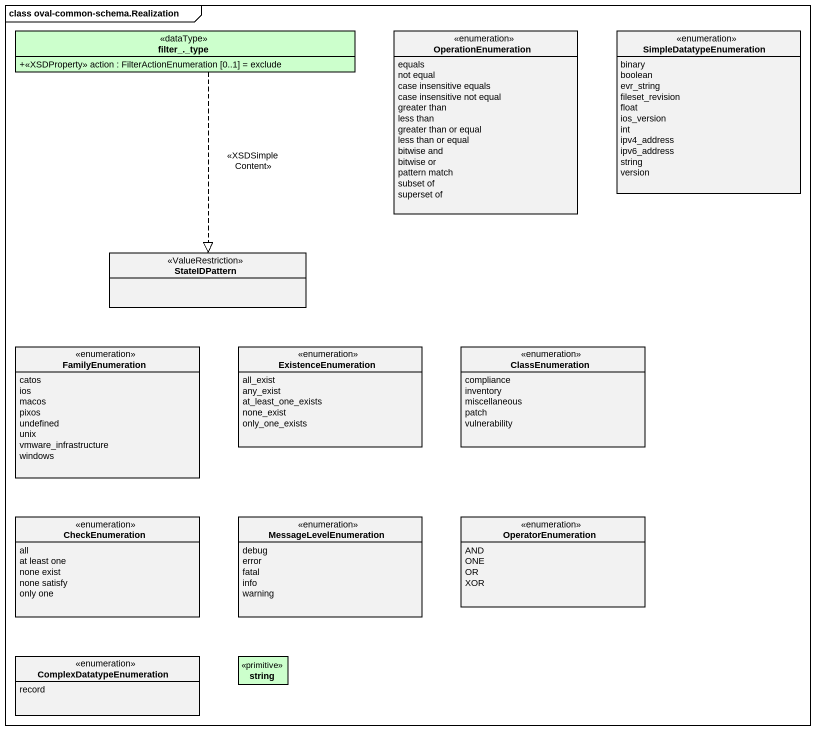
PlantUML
@startuml
mainframe class oval-common-schema.Realization
hide circle
hide empty members
skinparam classAttributeIconSize 0
class "filter_._type" as filter_type <<dataType>> #CCFFCC {
  +<<XSDProperty>> action : FilterActionEnumeration [0..1] = exclude
}
enum OperationEnumeration {
  equals
  not equal
  case insensitive equals
  case insensitive not equal
  greater than
  less than
  greater than or equal
  less than or equal
  bitwise and
  bitwise or
  pattern match
  subset of
  superset of
}
enum SimpleDatatypeEnumeration {
  binary
  boolean
  evr_string
  fileset_revision
  float
  ios_version
  int
  ipv4_address
  ipv6_address
  string
  version
}
class StateIDPattern <<ValueRestriction>>
enum FamilyEnumeration {
  catos
  ios
  macos
  pixos
  undefined
  unix
  vmware_infrastructure
  windows
}
enum ExistenceEnumeration {
  all_exist
  any_exist
  at_least_one_exists
  none_exist
  only_one_exists
}
enum ClassEnumeration {
  compliance
  inventory
  miscellaneous
  patch
  vulnerability
}
enum CheckEnumeration {
  all
  at least one
  none exist
  none satisfy
  only one
}
enum MessageLevelEnumeration {
  debug
  error
  fatal
  info
  warning
}
enum OperatorEnumeration {
  AND
  ONE
  OR
  XOR
}
enum ComplexDatatypeEnumeration {
  record
}
class string <<primitive>> #CCFFCC
filter_type ..|> StateIDPattern : <<XSDSimpleContent>>
@enduml
